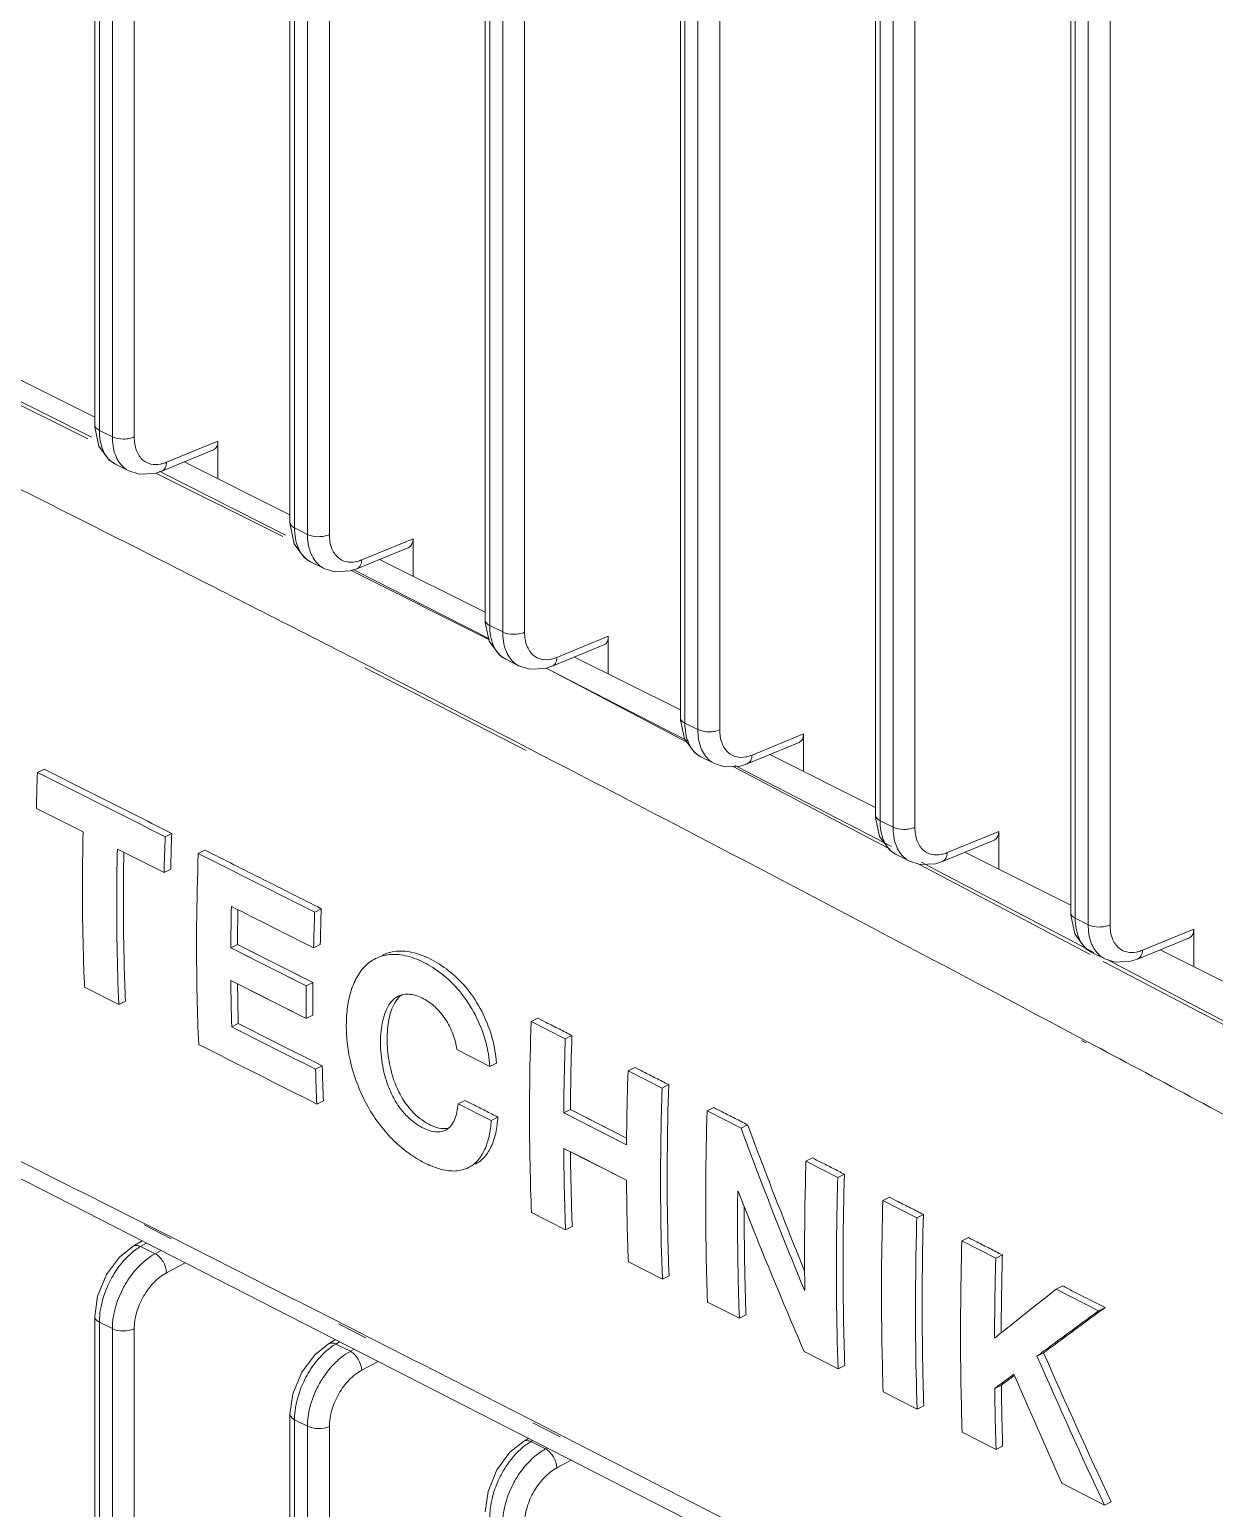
# Model space of a CAD drawing. Header units: millimetres. Extents: x 1177 to 4147, y 93 to 2194.
# Drawn here: x 3230.02 to 3256.46, y 859.82 to 892.83 of the extents above; entities that cross this region are included whole.
import ezdxf

# ---------------------------------------------------------------- set-up
doc = ezdxf.new("R2010")
doc.units = ezdxf.units.MM
doc.header["$LTSCALE"] = 0.1
doc.layers.get('0').update_dxf_attribs({"lineweight": 13})

# ---------------------------------------------------------------- blocks, each defined once
blk = doc.blocks.new('01')
for p, q in [((3545.107, 845.31), (3545.107, 928.614)), ((3545.254, 845.133), (3545.254, 928.437)), ((3545.666, 928.231), (3545.666, 844.927)), ((3546.364, 928.227), (3546.364, 844.923)), ((3551.33, 842.199), (3551.33, 925.503)), ((3551.476, 842.022), (3551.476, 925.326)), ((3551.888, 925.12), (3551.888, 841.816)), ((3552.586, 925.115), (3552.586, 841.811)), ((3557.552, 839.087), (3557.552, 922.392)), ((3557.699, 838.911), (3557.699, 922.215)), ((3558.111, 922.009), (3558.111, 838.705)), ((3558.809, 922.004), (3558.809, 838.7)), ((3563.775, 835.976), (3563.775, 919.28)), ((3563.921, 835.799), (3563.921, 919.104)), ((3564.334, 918.897), (3564.334, 835.593)), ((3565.031, 918.893), (3565.031, 835.589)), ((3569.997, 832.865), (3569.997, 916.169)), ((3570.144, 832.688), (3570.144, 915.992)), ((3570.556, 915.786), (3570.556, 832.482)), ((3571.254, 915.782), (3571.254, 832.477)), ((3576.22, 829.754), (3576.22, 913.058)), ((3576.366, 829.577), (3576.366, 912.881)), ((3576.779, 912.675), (3576.779, 829.371)), ((3577.476, 912.67), (3577.476, 829.366)), ((3540.834, 846.884), (3544.882, 844.86)), ((3541.735, 847.24), (3545.107, 845.553)), ((3541.329, 846.759), (3544.999, 844.918)), ((3545.254, 845.133), (3545.666, 844.927)), ((3547.241, 843.834), (3548.892, 844.513)), ((3547.395, 844.115), (3549.034, 844.79)), ((3549.034, 844.79), (3549.034, 843.59)), ((3545.763, 844.057), (3546.196, 843.84)), ((3547.957, 844.128), (3551.33, 842.442)), ((3546.192, 843.842), (3546.196, 843.84)), ((3546.192, 843.842), (3546.525, 843.736)), ((3547.056, 843.773), (3551.105, 841.749)), ((3547.166, 843.827), (3547.289, 843.765)), ((3547.289, 843.765), (3551.191, 841.792)), ((3551.476, 842.022), (3551.888, 841.816)), ((3553.618, 841.003), (3555.256, 841.678)), ((3555.256, 841.678), (3555.256, 840.479)), ((3553.464, 840.722), (3555.114, 841.402)), ((3551.986, 840.945), (3552.418, 840.729)), ((3552.414, 840.731), (3552.418, 840.729)), ((3552.414, 840.731), (3552.747, 840.625)), ((3554.18, 841.017), (3557.552, 839.331)), ((3553.279, 840.662), (3557.67, 838.466)), ((3553.348, 840.696), (3553.471, 840.633)), ((3553.471, 840.633), (3556.829, 838.921)), ((3556.829, 838.921), (3557.356, 838.652)), ((3557.699, 838.911), (3558.111, 838.705)), ((3557.356, 838.652), (3557.694, 838.478)), ((3559.84, 837.892), (3561.479, 838.567)), ((3561.479, 838.567), (3561.479, 837.367)), ((3559.686, 837.611), (3561.337, 838.291)), ((3560.402, 837.906), (3563.775, 836.22)), ((3558.861, 834.924), (3553.724, 837.563)), ((3557.547, 835.712), (3553.815, 837.631)), ((3558.208, 837.834), (3558.641, 837.618)), ((3558.637, 837.62), (3558.641, 837.618)), ((3558.637, 837.62), (3558.97, 837.514)), ((3559.502, 837.551), (3559.621, 837.491)), ((3559.503, 837.551), (3559.621, 837.491)), ((3559.621, 837.491), (3563.544, 835.472)), ((3559.621, 837.491), (3563.981, 835.194)), ((3558.293, 835.327), (3557.547, 835.712)), ((3563.921, 835.799), (3564.334, 835.593)), ((3558.949, 834.988), (3558.293, 835.327)), ((3563.544, 835.472), (3564.033, 835.219)), ((3565.909, 834.5), (3567.559, 835.18)), ((3566.063, 834.781), (3567.702, 835.456)), ((3567.702, 835.456), (3567.702, 834.256)), ((3564.431, 834.723), (3564.864, 834.506)), ((3566.625, 834.795), (3569.997, 833.108)), ((3543.49, 834.329), (3543.278, 834.222)), ((3564.859, 834.509), (3564.864, 834.506)), ((3564.859, 834.509), (3565.192, 834.402)), ((3565.459, 834.416), (3570.406, 831.81)), ((3565.526, 834.448), (3565.846, 834.282)), ((3565.846, 834.282), (3569.75, 832.255)), ((3544.734, 832.331), (3543.243, 833.079)), ((3547.562, 832.283), (3547.35, 832.177)), ((3569.75, 832.255), (3570.509, 831.86)), ((3570.144, 832.688), (3570.556, 832.482)), ((3572.285, 831.67), (3573.924, 832.345)), ((3573.924, 832.345), (3573.924, 831.145)), ((3547.315, 831.033), (3545.826, 831.782)), ((3572.132, 831.389), (3573.782, 832.068)), ((3548.619, 831.751), (3548.407, 831.645)), ((3570.653, 831.611), (3571.086, 831.395)), ((3571.082, 831.397), (3571.086, 831.395)), ((3571.082, 831.397), (3571.415, 831.291)), ((3571.354, 831.31), (3576.836, 828.423)), ((3571.463, 831.362), (3572.042, 831.06)), ((3572.847, 831.683), (3576.22, 829.997)), ((3547.527, 831.139), (3547.315, 831.033)), ((3572.042, 831.06), (3575.928, 829.025)), ((3552.329, 829.882), (3552.117, 829.775)), ((3576.366, 829.577), (3576.779, 829.371)), ((3575.928, 829.025), (3576.961, 828.482)), ((3578.354, 828.277), (3580.004, 828.957)), ((3578.508, 828.558), (3580.147, 829.233)), ((3580.147, 829.233), (3580.147, 828.034)), ((3549.656, 828.741), (3549.444, 828.635)), ((3549.444, 828.635), (3551.849, 827.423)), ((3549.656, 828.741), (3552.061, 827.529)), ((3552.295, 828.738), (3552.083, 828.632)), ((3576.876, 828.5), (3577.309, 828.284)), ((3579.07, 828.572), (3582.442, 826.886)), ((3577.259, 828.2), (3590.392, 821.282)), ((3577.304, 828.286), (3577.309, 828.284)), ((3577.304, 828.286), (3577.637, 828.18)), ((3577.384, 828.259), (3578.21, 827.825)), ((3551.849, 826.382), (3549.445, 827.593)), ((3552.061, 827.529), (3551.849, 827.423)), ((3578.21, 827.825), (3579.367, 827.214)), ((3545.873, 826.832), (3544.781, 827.381)), ((3579.367, 827.214), (3582.078, 825.781)), ((3546.085, 826.938), (3545.873, 826.832)), ((3549.683, 826.217), (3549.471, 826.111)), ((3552.061, 826.488), (3551.849, 826.382)), ((3559.23, 826.39), (3559.018, 826.284)), ((3559.018, 826.284), (3560.106, 825.733)), ((3560.318, 825.839), (3560.106, 825.733)), ((3576.708, 825.607), (3576.57, 825.682)), ((3576.757, 825.64), (3576.619, 825.713)), ((3557.703, 824.853), (3556.648, 825.387)), ((3552.358, 824.868), (3552.146, 824.762)), ((3557.915, 824.959), (3557.703, 824.853)), ((3562.319, 824.823), (3562.107, 824.717)), ((3562.107, 824.717), (3563.193, 824.164)), ((3563.405, 824.271), (3563.193, 824.164)), ((3552.396, 823.759), (3552.184, 823.653)), ((3556.903, 823.771), (3556.691, 823.665)), ((3556.691, 823.665), (3557.745, 823.132)), ((3560.269, 823.474), (3560.057, 823.368)), ((3560.057, 823.368), (3562.059, 822.353)), ((3560.269, 823.474), (3562.061, 822.566)), ((3564.843, 823.539), (3564.631, 823.433)), ((3564.631, 823.433), (3565.709, 822.884)), ((3557.957, 823.238), (3557.745, 823.132)), ((3565.921, 822.99), (3565.709, 822.884)), ((3540.074, 822.635), (3571.916, 806.359)), ((3562.059, 821.224), (3560.057, 822.239)), ((3567.993, 821.934), (3567.781, 821.828)), ((3567.781, 821.828), (3568.796, 821.309)), ((3569.008, 821.416), (3568.796, 821.309)), ((3565.618, 820.871), (3565.604, 820.879)), ((3570.444, 820.682), (3570.232, 820.576)), ((3570.232, 820.576), (3571.314, 820.023)), ((3560.116, 819.638), (3559.029, 820.19)), ((3571.526, 820.129), (3571.314, 820.023)), ((3546.678, 819.8), (3547.545, 819.358)), ((3546.742, 819.812), (3547.615, 819.372)), ((3560.328, 819.744), (3560.116, 819.638)), ((3546.331, 819.119), (3546.619, 819.29)), ((3546.567, 819.112), (3546.752, 819.222)), ((3546.567, 819.112), (3547.032, 818.88)), ((3572.962, 819.394), (3572.75, 819.288)), ((3572.75, 819.288), (3573.831, 818.735)), ((3547.222, 818.982), (3547.032, 818.88)), ((3547.985, 818.592), (3547.395, 818.275)), ((3563.203, 818.07), (3562.117, 818.622)), ((3574.043, 818.841), (3573.831, 818.735)), ((3563.415, 818.176), (3563.203, 818.07)), ((3567.729, 817.723), (3567.743, 817.717)), ((3575.965, 817.855), (3575.753, 817.749)), ((3575.753, 817.749), (3577.102, 817.057)), ((3565.657, 816.821), (3564.641, 817.338)), ((3577.314, 817.163), (3577.102, 817.057)), ((3545.107, 747.16), (3545.107, 816.876)), ((3545.254, 746.984), (3545.254, 816.699)), ((3545.254, 816.699), (3545.666, 816.493)), ((3565.869, 816.927), (3565.657, 816.821)), ((3545.666, 816.493), (3545.666, 746.777)), ((3546.364, 816.489), (3546.364, 746.773)), ((3552.877, 816.643), (3553.745, 816.201)), ((3552.966, 816.664), (3553.344, 816.472)), ((3553.344, 816.472), (3553.836, 816.222)), ((3552.553, 816.008), (3552.779, 816.141)), ((3552.79, 816.001), (3552.912, 816.073)), ((3552.79, 816.001), (3553.255, 815.769)), ((3553.378, 815.835), (3553.255, 815.769)), ((3568.805, 815.214), (3567.721, 815.768)), ((3554.141, 815.445), (3553.618, 815.164)), ((3569.018, 815.321), (3568.805, 815.214)), ((3575.356, 815.721), (3575.144, 815.615)), ((3571.323, 813.928), (3570.241, 814.481)), ((3574.01, 814.689), (3573.798, 814.583)), ((3571.535, 814.034), (3571.323, 813.928)), ((3551.33, 744.049), (3551.33, 813.765)), ((3551.476, 743.872), (3551.476, 813.588)), ((3551.476, 813.588), (3551.888, 813.382)), ((3551.888, 813.382), (3551.888, 743.666)), ((3552.586, 813.377), (3552.586, 743.662)), ((3559.076, 813.486), (3559.944, 813.044)), ((3559.163, 813.507), (3560.029, 813.065)), ((3558.776, 812.897), (3558.938, 812.993)), ((3559.013, 812.89), (3559.071, 812.925)), ((3573.839, 812.639), (3572.758, 813.193)), ((3559.013, 812.89), (3559.478, 812.657)), ((3559.535, 812.688), (3559.478, 812.657)), ((3574.051, 812.745), (3573.839, 812.639)), ((3560.297, 812.298), (3559.84, 812.053)), ((3577.296, 810.865), (3575.94, 811.562)), ((3577.508, 810.971), (3577.296, 810.865))]:
    blk.add_line(p, q)
for points in [[(3545.107, 845.31), (3545.109, 845.23), (3545.237, 844.631), (3545.57, 844.182), (3545.764, 844.056)], [(3546.525, 843.736), (3547.019, 843.761), (3547.241, 843.834)], [(3551.33, 842.199), (3551.331, 842.119), (3551.46, 841.52), (3551.792, 841.071), (3551.987, 840.945)], [(3552.747, 840.625), (3553.242, 840.65), (3553.464, 840.722)], [(3557.552, 839.088), (3557.554, 839.007), (3557.682, 838.408), (3558.015, 837.959), (3558.209, 837.833)], [(3558.97, 837.514), (3559.464, 837.538), (3559.687, 837.611)], [(3563.775, 835.976), (3563.776, 835.896), (3563.905, 835.297), (3564.237, 834.848), (3564.432, 834.722)], [(3565.192, 834.402), (3565.687, 834.427), (3565.909, 834.5)], [(3569.997, 832.865), (3569.999, 832.785), (3570.127, 832.186), (3570.46, 831.737), (3570.654, 831.611)], [(3571.415, 831.291), (3571.909, 831.316), (3572.132, 831.389)], [(3576.22, 829.754), (3576.221, 829.674), (3576.35, 829.075), (3576.682, 828.626), (3576.877, 828.5)], [(3549.444, 828.635), (3550.246, 828.231), (3551.047, 827.827), (3551.849, 827.423)], [(3549.656, 828.741), (3550.456, 828.336), (3551.261, 827.934), (3552.061, 827.529)], [(3577.637, 828.18), (3578.132, 828.205), (3578.354, 828.277)], [(3551.849, 826.382), (3551.048, 826.786), (3550.247, 827.189), (3549.445, 827.593)], [(3560.057, 823.368), (3560.725, 823.03), (3561.392, 822.691), (3562.059, 822.353)], [(3560.269, 823.474), (3560.934, 823.135), (3561.606, 822.799), (3562.062, 822.566)], [(3562.059, 821.224), (3561.392, 821.563), (3560.725, 821.901), (3560.057, 822.239)], [(3546.331, 819.119), (3545.898, 818.773), (3545.482, 818.214), (3545.198, 817.526), (3545.107, 816.876)], [(3552.553, 816.008), (3552.12, 815.661), (3551.705, 815.103), (3551.42, 814.414), (3551.33, 813.764)], [(3558.776, 812.897), (3558.343, 812.55), (3557.927, 811.991), (3557.643, 811.303), (3557.552, 810.653)]]:
    blk.add_lwpolyline(points)
for centre, radius, start, end in [((3546.089, 844.707), 0.727, 235.4868, 243.4173), ((3546.552, 844.55), 0.794, 229.521, 243.0022), ((2821.516, -591.357), 1605.699, 62.866673, 63.119822), ((3552.311, 841.596), 0.727, 235.4868, 243.4173), ((3552.775, 841.439), 0.794, 229.521, 243.0022), ((3558.534, 838.484), 0.727, 235.4868, 243.4173), ((3558.997, 838.327), 0.794, 229.521, 243.0022), ((2821.201, -591.964), 1606.382, 62.140619, 62.660612), ((3564.756, 835.373), 0.727, 235.4868, 243.4173), ((3565.22, 835.216), 0.794, 229.521, 243.0022), ((3621.1, 831.256), 77.878, 177.81673, 178.6587), ((3626.202, 829.317), 78.696, 177.84022, 178.67326), ((3626.191, 829.205), 78.896, 177.84128, 178.67219), ((3570.979, 832.262), 0.727, 235.4868, 243.4173), ((3571.442, 832.105), 0.794, 229.521, 243.0022), ((3627.72, 828.156), 78.278, 178.68501, 179.64959), ((3632.758, 826.918), 80.484, 177.88969, 178.70387), ((3627.591, 828.267), 77.937, 178.83762, 179.65132), ((3632.744, 826.806), 80.682, 177.89069, 178.70287), ((3577.201, 829.151), 0.727, 235.4868, 243.4173), ((2812.959, -607.537), 1624.002, 61.950576, 62.140284), ((3577.665, 828.994), 0.794, 229.521, 243.0022), ((3624.085, 828.151), 74.642, 180.42829, 181.56645), ((3623.668, 828.245), 74.013, 180.58852, 181.57048), ((3630.172, 826.956), 78.325, 179.65781, 180.41985), ((3625.413, 826.741), 73.294, 181.54732, 182.41474), ((3625.278, 826.835), 72.946, 181.54525, 182.41681), ((2436.932, -1381.945), 2465.647, 63.249336, 63.389138), ((2433.169, -1389.412), 2474.008, 63.08778, 63.226688), ((3548.555, 816.499), 3.325, 150.8427, 155.6758), ((2429.221, -1397.188), 2482.729, 62.927285, 63.065281), ((3769.162, 900.651), 211.834, 203.66738, 205.07771), ((3769.386, 900.762), 211.848, 203.66743, 205.07767), ((3554.777, 813.388), 3.325, 150.8427, 155.6758), ((3757.558, 893.361), 199.189, 203.15328, 204.24633), ((2425.084, -1405.283), 2491.82, 62.767874, 62.904937), ((3561, 810.277), 3.325, 150.8427, 155.6758)]:
    blk.add_arc(centre, radius, start, end)
for centre in [(3548.68, 844.967), (3554.903, 841.856), (3561.125, 838.745), (3567.348, 835.633), (3573.57, 832.522), (3579.793, 829.411)]:
    blk.add_ellipse(centre, major_axis=(-0.224, 0.448), ratio=0.611425, start_param=-3.185781, end_param=-2.255396)
for points, knots in [([(3547.494, 840.852), (3543.844, 842.702), (3529.13, 850.09), (3514.302, 857.253), (3503.103, 862.517)], [0, 0, 0, 0, 0.248513, 1, 1, 1, 1]), ([(3545.107, 845.31), (3545.107, 845.276), (3545.144, 845.197), (3545.213, 845.153), (3545.254, 845.133)], [0, 0, 0, 0, 0.433638, 1, 1, 1, 1]), ([(3545.468, 844.319), (3545.432, 844.372), (3545.296, 844.622), (3545.254, 844.914), (3545.254, 845.133)], [0, 0, 0, 0, 0.224494, 1, 1, 1, 1]), ([(3545.666, 844.927), (3545.772, 844.874), (3545.959, 844.845), (3546.196, 844.863), (3546.314, 844.896), (3546.364, 844.923)], [0, 0, 0, 0, 0.496425, 0.761892, 1, 1, 1, 1]), ([(3545.666, 844.927), (3545.666, 844.733), (3545.713, 844.37), (3545.912, 844.052), (3546.037, 843.946)], [0, 0, 0, 0, 0.543008, 1, 1, 1, 1]), ([(3546.364, 844.923), (3546.364, 844.777), (3546.399, 844.504), (3546.55, 844.266), (3546.643, 844.186)], [0, 0, 0, 0, 0.542318, 1, 1, 1, 1]), ([(3545.677, 844.108), (3545.657, 844.121), (3545.578, 844.182), (3545.511, 844.257), (3545.468, 844.319)], [0, 0, 0, 0, 0.243632, 1, 1, 1, 1]), ([(3546.643, 844.186), (3546.715, 844.125), (3546.898, 844.033), (3547.101, 844.037), (3547.201, 844.056)], [0, 0, 0, 0, 0.482954, 1, 1, 1, 1]), ([(3547.201, 844.056), (3547.217, 844.059), (3547.283, 844.073), (3547.348, 844.095), (3547.395, 844.115)], [0, 0, 0, 0, 0.242184, 1, 1, 1, 1]), ([(3547.395, 844.115), (3547.393, 844.053), (3547.371, 843.94), (3547.287, 843.853), (3547.241, 843.834)], [0, 0, 0, 0, 0.552524, 1, 1, 1, 1]), ([(3551.33, 842.199), (3551.33, 842.164), (3551.367, 842.086), (3551.436, 842.042), (3551.476, 842.022)], [0, 0, 0, 0, 0.433638, 1, 1, 1, 1]), ([(3551.691, 841.208), (3551.655, 841.26), (3551.518, 841.51), (3551.476, 841.802), (3551.476, 842.022)], [0, 0, 0, 0, 0.224494, 1, 1, 1, 1]), ([(3551.888, 841.816), (3551.994, 841.763), (3552.182, 841.733), (3552.418, 841.752), (3552.536, 841.784), (3552.586, 841.811)], [0, 0, 0, 0, 0.496425, 0.761892, 1, 1, 1, 1]), ([(3551.888, 841.816), (3551.888, 841.622), (3551.935, 841.259), (3552.135, 840.941), (3552.259, 840.835)], [0, 0, 0, 0, 0.543008, 1, 1, 1, 1]), ([(3552.586, 841.811), (3552.586, 841.665), (3552.622, 841.393), (3552.772, 841.154), (3552.866, 841.075)], [0, 0, 0, 0, 0.542318, 1, 1, 1, 1]), ([(3551.899, 840.996), (3551.879, 841.01), (3551.8, 841.07), (3551.733, 841.146), (3551.691, 841.208)], [0, 0, 0, 0, 0.243632, 1, 1, 1, 1]), ([(3552.866, 841.075), (3552.938, 841.013), (3553.121, 840.921), (3553.324, 840.925), (3553.423, 840.944)], [0, 0, 0, 0, 0.482954, 1, 1, 1, 1]), ([(3553.423, 840.944), (3553.439, 840.948), (3553.506, 840.962), (3553.57, 840.984), (3553.618, 841.003)], [0, 0, 0, 0, 0.242184, 1, 1, 1, 1]), ([(3553.618, 841.003), (3553.615, 840.942), (3553.594, 840.829), (3553.51, 840.741), (3553.464, 840.722)], [0, 0, 0, 0, 0.552524, 1, 1, 1, 1]), ([(3557.552, 839.088), (3557.552, 839.053), (3557.59, 838.975), (3557.658, 838.931), (3557.699, 838.911)], [0, 0, 0, 0, 0.433638, 1, 1, 1, 1]), ([(3557.913, 838.097), (3557.877, 838.149), (3557.741, 838.399), (3557.699, 838.691), (3557.699, 838.911)], [0, 0, 0, 0, 0.224494, 1, 1, 1, 1]), ([(3558.111, 838.705), (3558.217, 838.652), (3558.404, 838.622), (3558.641, 838.641), (3558.759, 838.673), (3558.809, 838.7)], [0, 0, 0, 0, 0.496425, 0.761892, 1, 1, 1, 1]), ([(3558.111, 838.705), (3558.111, 838.51), (3558.158, 838.148), (3558.357, 837.829), (3558.482, 837.723)], [0, 0, 0, 0, 0.543008, 1, 1, 1, 1]), ([(3558.809, 838.7), (3558.809, 838.554), (3558.844, 838.282), (3558.995, 838.043), (3559.088, 837.963)], [0, 0, 0, 0, 0.542318, 1, 1, 1, 1]), ([(3558.122, 837.885), (3558.102, 837.899), (3558.023, 837.959), (3557.956, 838.035), (3557.913, 838.097)], [0, 0, 0, 0, 0.243632, 1, 1, 1, 1]), ([(3559.088, 837.963), (3559.161, 837.902), (3559.344, 837.81), (3559.546, 837.814), (3559.646, 837.833)], [0, 0, 0, 0, 0.482954, 1, 1, 1, 1]), ([(3559.646, 837.833), (3559.662, 837.836), (3559.728, 837.851), (3559.793, 837.873), (3559.84, 837.892)], [0, 0, 0, 0, 0.242184, 1, 1, 1, 1]), ([(3559.84, 837.892), (3559.838, 837.831), (3559.817, 837.717), (3559.733, 837.63), (3559.687, 837.611)], [0, 0, 0, 0, 0.552524, 1, 1, 1, 1]), ([(3563.775, 835.976), (3563.775, 835.942), (3563.812, 835.863), (3563.881, 835.82), (3563.921, 835.799)], [0, 0, 0, 0, 0.433638, 1, 1, 1, 1]), ([(3564.136, 834.985), (3564.1, 835.038), (3563.963, 835.288), (3563.921, 835.58), (3563.921, 835.799)], [0, 0, 0, 0, 0.224494, 1, 1, 1, 1]), ([(3564.334, 835.593), (3564.439, 835.541), (3564.627, 835.511), (3564.863, 835.529), (3564.981, 835.562), (3565.031, 835.589)], [0, 0, 0, 0, 0.496425, 0.761892, 1, 1, 1, 1]), ([(3564.334, 835.593), (3564.334, 835.399), (3564.38, 835.037), (3564.58, 834.718), (3564.704, 834.612)], [0, 0, 0, 0, 0.543008, 1, 1, 1, 1]), ([(3565.031, 835.589), (3565.031, 835.443), (3565.067, 835.171), (3565.217, 834.932), (3565.311, 834.852)], [0, 0, 0, 0, 0.542318, 1, 1, 1, 1]), ([(3564.344, 834.774), (3564.324, 834.788), (3564.245, 834.848), (3564.178, 834.924), (3564.136, 834.985)], [0, 0, 0, 0, 0.243632, 1, 1, 1, 1]), ([(3565.311, 834.852), (3565.383, 834.791), (3565.566, 834.699), (3565.769, 834.703), (3565.868, 834.722)], [0, 0, 0, 0, 0.482954, 1, 1, 1, 1]), ([(3565.868, 834.722), (3565.884, 834.725), (3565.951, 834.74), (3566.015, 834.761), (3566.063, 834.781)], [0, 0, 0, 0, 0.242184, 1, 1, 1, 1]), ([(3566.063, 834.781), (3566.06, 834.719), (3566.039, 834.606), (3565.955, 834.519), (3565.909, 834.5)], [0, 0, 0, 0, 0.552524, 1, 1, 1, 1]), ([(3543.49, 834.329), (3543.829, 834.158), (3544.507, 833.815), (3545.526, 833.306), (3546.545, 832.796), (3547.223, 832.454), (3547.562, 832.283)], [0, 0, 0, 0, 0.2498, 0.499988, 0.750226, 1, 1, 1, 1]), ([(3569.997, 832.865), (3569.997, 832.831), (3570.035, 832.752), (3570.103, 832.708), (3570.144, 832.688)], [0, 0, 0, 0, 0.433638, 1, 1, 1, 1]), ([(3544.781, 827.381), (3544.763, 827.788), (3544.706, 829.437), (3544.705, 831.088), (3544.734, 832.331)], [0, 0, 0, 0, 0.246842, 1, 1, 1, 1]), ([(3570.358, 831.874), (3570.322, 831.927), (3570.186, 832.177), (3570.144, 832.469), (3570.144, 832.688)], [0, 0, 0, 0, 0.224494, 1, 1, 1, 1]), ([(3570.556, 832.482), (3570.662, 832.429), (3570.849, 832.4), (3571.086, 832.418), (3571.204, 832.451), (3571.254, 832.477)], [0, 0, 0, 0, 0.496425, 0.761892, 1, 1, 1, 1]), ([(3570.556, 832.482), (3570.556, 832.288), (3570.603, 831.925), (3570.802, 831.607), (3570.927, 831.501)], [0, 0, 0, 0, 0.543008, 1, 1, 1, 1]), ([(3571.254, 832.477), (3571.254, 832.332), (3571.289, 832.059), (3571.44, 831.82), (3571.534, 831.741)], [0, 0, 0, 0, 0.542318, 1, 1, 1, 1]), ([(3545.826, 831.782), (3545.816, 831.364), (3545.791, 829.714), (3545.819, 828.063), (3545.873, 826.832)], [0, 0, 0, 0, 0.253151, 1, 1, 1, 1]), ([(3570.567, 831.663), (3570.547, 831.676), (3570.468, 831.737), (3570.401, 831.812), (3570.358, 831.874)], [0, 0, 0, 0, 0.243632, 1, 1, 1, 1]), ([(3546.085, 826.938), (3546.068, 827.328), (3546.013, 828.906), (3546.009, 830.487), (3546.033, 831.676)], [0, 0, 0, 0, 0.246981, 1, 1, 1, 1]), ([(3548.419, 825.551), (3548.397, 826.051), (3548.331, 828.082), (3548.349, 830.115), (3548.407, 831.645)], [0, 0, 0, 0, 0.246226, 1, 1, 1, 1]), ([(3548.619, 831.751), (3548.928, 831.596), (3549.544, 831.281), (3550.474, 830.816), (3551.403, 830.352), (3552.02, 830.037), (3552.329, 829.882)], [0, 0, 0, 0, 0.24964, 0.499989, 0.750384, 1, 1, 1, 1]), ([(3571.534, 831.741), (3571.606, 831.679), (3571.789, 831.588), (3571.991, 831.592), (3572.091, 831.611)], [0, 0, 0, 0, 0.482954, 1, 1, 1, 1]), ([(3572.091, 831.611), (3572.107, 831.614), (3572.173, 831.628), (3572.238, 831.65), (3572.285, 831.67)], [0, 0, 0, 0, 0.242184, 1, 1, 1, 1]), ([(3572.285, 831.67), (3572.283, 831.608), (3572.262, 831.495), (3572.178, 831.407), (3572.132, 831.389)], [0, 0, 0, 0, 0.552524, 1, 1, 1, 1]), ([(3576.22, 829.754), (3576.22, 829.719), (3576.257, 829.641), (3576.326, 829.597), (3576.366, 829.577)], [0, 0, 0, 0, 0.433638, 1, 1, 1, 1]), ([(3576.581, 828.763), (3576.545, 828.815), (3576.409, 829.065), (3576.366, 829.357), (3576.366, 829.577)], [0, 0, 0, 0, 0.224494, 1, 1, 1, 1]), ([(3576.779, 829.371), (3576.884, 829.318), (3577.072, 829.288), (3577.308, 829.307), (3577.426, 829.339), (3577.476, 829.366)], [0, 0, 0, 0, 0.496425, 0.761892, 1, 1, 1, 1]), ([(3576.779, 829.371), (3576.779, 829.176), (3576.825, 828.814), (3577.025, 828.496), (3577.149, 828.39)], [0, 0, 0, 0, 0.543008, 1, 1, 1, 1]), ([(3577.476, 829.366), (3577.476, 829.22), (3577.512, 828.948), (3577.662, 828.709), (3577.756, 828.629)], [0, 0, 0, 0, 0.542318, 1, 1, 1, 1]), ([(3554.27, 828.398), (3554.349, 828.437), (3554.518, 828.5), (3554.887, 828.551), (3555.387, 828.473), (3555.978, 828.21), (3556.559, 827.796), (3557.086, 827.227), (3557.513, 826.53), (3557.802, 825.76), (3557.894, 825.222), (3557.915, 824.959)], [0, 0, 0, 0, 0.046421, 0.093915, 0.195355, 0.308098, 0.43248, 0.568903, 0.714172, 0.860675, 1, 1, 1, 1]), ([(3576.789, 828.551), (3576.769, 828.565), (3576.69, 828.625), (3576.623, 828.701), (3576.581, 828.763)], [0, 0, 0, 0, 0.243632, 1, 1, 1, 1]), ([(3577.756, 828.629), (3577.828, 828.568), (3578.011, 828.476), (3578.214, 828.48), (3578.313, 828.499)], [0, 0, 0, 0, 0.482954, 1, 1, 1, 1]), ([(3578.313, 828.499), (3578.329, 828.502), (3578.396, 828.517), (3578.46, 828.539), (3578.508, 828.558)], [0, 0, 0, 0, 0.242184, 1, 1, 1, 1]), ([(3578.508, 828.558), (3578.505, 828.497), (3578.484, 828.384), (3578.4, 828.296), (3578.354, 828.277)], [0, 0, 0, 0, 0.552524, 1, 1, 1, 1]), ([(3557.019, 821.625), (3556.895, 821.563), (3556.602, 821.492), (3556.135, 821.555), (3555.653, 821.744), (3555.164, 822.036), (3554.683, 822.426), (3554.238, 822.912), (3553.85, 823.478), (3553.441, 824.292), (3553.192, 825.156), (3553.115, 826.008), (3553.135, 826.602), (3553.228, 827.151), (3553.408, 827.637), (3553.678, 828.036), (3553.926, 828.226), (3554.058, 828.292)], [0, 0, 0, 0, 0.04533, 0.095368, 0.151651, 0.213674, 0.281032, 0.353224, 0.4285, 0.504471, 0.65063, 0.718949, 0.783639, 0.844256, 0.900266, 0.951729, 1, 1, 1, 1]), ([(3554.058, 828.292), (3554.217, 828.372), (3554.59, 828.461), (3555.176, 828.366), (3555.768, 828.103), (3556.348, 827.689), (3556.875, 827.119), (3557.302, 826.423), (3557.59, 825.653), (3557.682, 825.116), (3557.703, 824.853)], [0, 0, 0, 0, 0.093588, 0.195209, 0.30807, 0.43256, 0.569033, 0.714239, 0.860676, 1, 1, 1, 1]), ([(3552.061, 827.529), (3552.06, 827.442), (3552.059, 827.095), (3552.06, 826.748), (3552.061, 826.488)], [0, 0, 0, 0, 0.250572, 1, 1, 1, 1]), ([(3554.779, 827.09), (3554.7, 827.05), (3554.552, 826.932), (3554.398, 826.684), (3554.297, 826.388), (3554.236, 826.059), (3554.212, 825.707), (3554.223, 825.205), (3554.304, 824.686), (3554.471, 824.171), (3554.652, 823.793), (3554.883, 823.448), (3555.157, 823.162), (3555.451, 822.947), (3555.746, 822.801), (3556.035, 822.746), (3556.22, 822.783), (3556.296, 822.821)], [0, 0, 0, 0, 0.047576, 0.0988, 0.154687, 0.214559, 0.277741, 0.34373, 0.483623, 0.557576, 0.633222, 0.708198, 0.779097, 0.844307, 0.902872, 0.954159, 1, 1, 1, 1]), ([(3555.585, 827.011), (3555.516, 827.046), (3555.378, 827.105), (3555.167, 827.157), (3554.963, 827.158), (3554.836, 827.118), (3554.779, 827.09)], [0, 0, 0, 0, 0.276795, 0.534354, 0.773144, 1, 1, 1, 1]), ([(3554.907, 827.146), (3554.874, 827.123), (3554.833, 827.088), (3554.796, 827.049), (3554.787, 827.039)], [0, 0, 0, 0, 0.746345, 1, 1, 1, 1]), ([(3554.787, 827.039), (3554.667, 826.907), (3554.546, 826.643), (3554.464, 826.27), (3554.419, 825.843), (3554.431, 825.394), (3554.498, 824.935), (3554.611, 824.455), (3554.852, 823.874), (3555.232, 823.38), (3555.598, 823.096), (3555.867, 822.948), (3556.132, 822.864), (3556.31, 822.866), (3556.389, 822.885)], [0, 0, 0, 0, 0.102917, 0.160457, 0.22108, 0.349804, 0.417778, 0.48821, 0.634345, 0.776783, 0.841333, 0.900436, 0.953194, 1, 1, 1, 1]), ([(3556.648, 825.387), (3556.632, 825.558), (3556.54, 825.9), (3556.302, 826.365), (3555.981, 826.75), (3555.72, 826.943), (3555.585, 827.011)], [0, 0, 0, 0, 0.257048, 0.522402, 0.774495, 1, 1, 1, 1]), ([(3549.683, 826.217), (3549.905, 826.105), (3550.461, 825.82), (3551.356, 825.377), (3552.024, 825.037), (3552.358, 824.868)], [0, 0, 0, 0, 0.249633, 0.625347, 1, 1, 1, 1]), ([(3559.029, 820.19), (3559.009, 820.69), (3558.949, 822.721), (3558.965, 824.754), (3559.018, 826.284)], [0, 0, 0, 0, 0.246533, 1, 1, 1, 1]), ([(3559.23, 826.39), (3559.321, 826.345), (3559.546, 826.227), (3559.911, 826.048), (3560.182, 825.908), (3560.318, 825.839)], [0, 0, 0, 0, 0.249331, 0.625627, 1, 1, 1, 1]), ([(3560.106, 825.733), (3560.099, 825.535), (3560.075, 824.747), (3560.061, 823.959), (3560.057, 823.368)], [0, 0, 0, 0, 0.251273, 1, 1, 1, 1]), ([(3560.269, 823.474), (3560.271, 823.67), (3560.279, 824.459), (3560.297, 825.247), (3560.318, 825.839)], [0, 0, 0, 0, 0.248728, 1, 1, 1, 1]), ([(3585.498, 820.947), (3584.772, 821.34), (3581.862, 822.911), (3578.947, 824.473), (3576.757, 825.64)], [0, 0, 0, 0, 0.249713, 1, 1, 1, 1]), ([(3562.059, 822.353), (3562.061, 822.549), (3562.068, 823.337), (3562.087, 824.125), (3562.107, 824.717)], [0, 0, 0, 0, 0.248758, 1, 1, 1, 1]), ([(3562.319, 824.823), (3562.409, 824.777), (3562.634, 824.659), (3562.999, 824.48), (3563.269, 824.339), (3563.405, 824.271)], [0, 0, 0, 0, 0.249231, 0.625721, 1, 1, 1, 1]), ([(3563.415, 818.176), (3563.396, 818.677), (3563.339, 820.708), (3563.355, 822.741), (3563.405, 824.271)], [0, 0, 0, 0, 0.246706, 1, 1, 1, 1]), ([(3556.903, 823.771), (3556.991, 823.727), (3557.21, 823.614), (3557.563, 823.44), (3557.826, 823.304), (3557.957, 823.238)], [0, 0, 0, 0, 0.249447, 0.625518, 1, 1, 1, 1]), ([(3563.193, 824.164), (3563.176, 823.65), (3563.126, 821.619), (3563.146, 819.586), (3563.203, 818.07)], [0, 0, 0, 0, 0.253292, 1, 1, 1, 1]), ([(3556.296, 822.821), (3556.359, 822.853), (3556.474, 822.951), (3556.585, 823.157), (3556.656, 823.4), (3556.682, 823.574), (3556.691, 823.665)], [0, 0, 0, 0, 0.216608, 0.454143, 0.716527, 1, 1, 1, 1]), ([(3564.641, 817.338), (3564.622, 817.839), (3564.566, 819.87), (3564.581, 821.903), (3564.631, 823.433)], [0, 0, 0, 0, 0.24677, 1, 1, 1, 1]), ([(3564.843, 823.539), (3564.932, 823.493), (3565.156, 823.376), (3565.518, 823.199), (3565.786, 823.059), (3565.921, 822.99)], [0, 0, 0, 0, 0.249149, 0.625798, 1, 1, 1, 1]), ([(3557.745, 823.132), (3557.734, 822.964), (3557.694, 822.645), (3557.56, 822.206), (3557.341, 821.849), (3557.131, 821.681), (3557.019, 821.625)], [0, 0, 0, 0, 0.288759, 0.550371, 0.784346, 1, 1, 1, 1]), ([(3557.957, 823.238), (3557.946, 823.07), (3557.907, 822.752), (3557.772, 822.313), (3557.553, 821.955), (3557.343, 821.787), (3557.231, 821.731)], [0, 0, 0, 0, 0.288679, 0.550327, 0.784298, 1, 1, 1, 1]), ([(3565.709, 822.884), (3565.869, 822.45), (3566.519, 820.721), (3567.201, 819.004), (3567.729, 817.723)], [0, 0, 0, 0, 0.25025, 1, 1, 1, 1]), ([(3565.921, 822.99), (3566.066, 822.599), (3566.652, 821.036), (3567.264, 819.484), (3567.738, 818.326)], [0, 0, 0, 0, 0.250223, 1, 1, 1, 1]), ([(3560.057, 822.239), (3560.059, 822.021), (3560.068, 821.154), (3560.091, 820.287), (3560.116, 819.638)], [0, 0, 0, 0, 0.251526, 1, 1, 1, 1]), ([(3560.328, 819.744), (3560.321, 819.942), (3560.293, 820.737), (3560.277, 821.532), (3560.271, 822.13)], [0, 0, 0, 0, 0.248595, 1, 1, 1, 1]), ([(3567.993, 821.934), (3568.077, 821.891), (3568.287, 821.78), (3568.629, 821.613), (3568.881, 821.48), (3569.008, 821.416)], [0, 0, 0, 0, 0.249046, 0.625894, 1, 1, 1, 1]), ([(3567.743, 817.717), (3567.739, 818.056), (3567.729, 819.427), (3567.749, 820.798), (3567.781, 821.828)], [0, 0, 0, 0, 0.247978, 1, 1, 1, 1]), ([(3569.018, 815.321), (3569, 815.822), (3568.948, 817.853), (3568.962, 819.886), (3569.008, 821.416)], [0, 0, 0, 0, 0.246986, 1, 1, 1, 1]), ([(3562.117, 818.622), (3562.109, 818.838), (3562.079, 819.705), (3562.064, 820.572), (3562.059, 821.224)], [0, 0, 0, 0, 0.248509, 1, 1, 1, 1]), ([(3568.796, 821.309), (3568.78, 820.796), (3568.735, 818.764), (3568.753, 816.731), (3568.805, 815.214)], [0, 0, 0, 0, 0.253012, 1, 1, 1, 1]), ([(3565.604, 820.879), (3565.601, 820.538), (3565.595, 819.185), (3565.62, 817.832), (3565.657, 816.821)], [0, 0, 0, 0, 0.252162, 1, 1, 1, 1]), ([(3567.721, 815.768), (3567.538, 816.19), (3566.815, 817.881), (3566.121, 819.586), (3565.618, 820.871)], [0, 0, 0, 0, 0.249722, 1, 1, 1, 1]), ([(3570.241, 814.481), (3570.225, 814.982), (3570.174, 817.014), (3570.187, 819.047), (3570.232, 820.576)], [0, 0, 0, 0, 0.247066, 1, 1, 1, 1]), ([(3570.444, 820.682), (3570.534, 820.636), (3570.691, 820.553), (3570.917, 820.439), (3571.19, 820.305), (3571.391, 820.198), (3571.526, 820.129)], [0, 0, 0, 0, 0.248965, 0.436948, 0.625972, 1, 1, 1, 1]), ([(3565.869, 816.927), (3565.858, 817.212), (3565.823, 818.361), (3565.81, 819.511), (3565.812, 820.376)], [0, 0, 0, 0, 0.248148, 1, 1, 1, 1]), ([(3571.314, 820.023), (3571.299, 819.509), (3571.256, 817.478), (3571.274, 815.445), (3571.323, 813.928)], [0, 0, 0, 0, 0.252868, 1, 1, 1, 1]), ([(3571.535, 814.034), (3571.519, 814.535), (3571.469, 816.567), (3571.482, 818.6), (3571.526, 820.129)], [0, 0, 0, 0, 0.247131, 1, 1, 1, 1]), ([(3546.331, 819.119), (3546.363, 819.138), (3546.448, 819.156), (3546.528, 819.131), (3546.567, 819.112)], [0, 0, 0, 0, 0.45944, 1, 1, 1, 1]), ([(3572.758, 813.193), (3572.743, 813.695), (3572.694, 815.726), (3572.707, 817.759), (3572.75, 819.288)], [0, 0, 0, 0, 0.247217, 1, 1, 1, 1]), ([(3572.962, 819.394), (3573.052, 819.348), (3573.208, 819.265), (3573.434, 819.151), (3573.707, 819.017), (3573.908, 818.91), (3574.043, 818.841)], [0, 0, 0, 0, 0.248882, 0.436904, 0.62605, 1, 1, 1, 1]), ([(3545.651, 818.12), (3545.701, 818.21), (3545.907, 818.541), (3546.176, 818.837), (3546.408, 819.007)], [0, 0, 0, 0, 0.264322, 1, 1, 1, 1]), ([(3546.693, 818.646), (3546.644, 818.604), (3546.445, 818.423), (3546.275, 818.211), (3546.163, 818.04)], [0, 0, 0, 0, 0.240639, 1, 1, 1, 1]), ([(3547.032, 818.88), (3547.003, 818.864), (3546.885, 818.795), (3546.773, 818.713), (3546.693, 818.646)], [0, 0, 0, 0, 0.24092, 1, 1, 1, 1]), ([(3547.395, 818.275), (3547.39, 818.399), (3547.305, 818.634), (3547.137, 818.825), (3547.032, 818.88)], [0, 0, 0, 0, 0.511053, 1, 1, 1, 1]), ([(3573.831, 818.735), (3573.825, 818.521), (3573.804, 817.672), (3573.794, 816.823), (3573.792, 816.187)], [0, 0, 0, 0, 0.251099, 1, 1, 1, 1]), ([(3574.004, 816.357), (3574.005, 816.563), (3574.011, 817.391), (3574.026, 818.219), (3574.043, 818.841)], [0, 0, 0, 0, 0.24893, 1, 1, 1, 1]), ([(3547.395, 818.275), (3547.248, 818.196), (3546.967, 817.971), (3546.643, 817.533), (3546.424, 817.027), (3546.364, 816.663), (3546.364, 816.489)], [0, 0, 0, 0, 0.234324, 0.493124, 0.755655, 1, 1, 1, 1]), ([(3545.298, 817.156), (3545.309, 817.216), (3545.363, 817.46), (3545.447, 817.697), (3545.525, 817.869)], [0, 0, 0, 0, 0.244225, 1, 1, 1, 1]), ([(3546.163, 818.04), (3546.085, 817.921), (3545.817, 817.446), (3545.666, 816.896), (3545.666, 816.493)], [0, 0, 0, 0, 0.260717, 1, 1, 1, 1]), ([(3573.792, 816.187), (3573.953, 816.316), (3574.606, 816.838), (3575.26, 817.359), (3575.753, 817.749)], [0, 0, 0, 0, 0.247759, 1, 1, 1, 1]), ([(3575.965, 817.855), (3576.077, 817.798), (3576.272, 817.694), (3576.554, 817.551), (3576.895, 817.384), (3577.146, 817.249), (3577.314, 817.163)], [0, 0, 0, 0, 0.248779, 0.436848, 0.626147, 1, 1, 1, 1]), ([(3545.254, 816.699), (3545.254, 816.736), (3545.258, 816.889), (3545.276, 817.042), (3545.298, 817.156)], [0, 0, 0, 0, 0.241689, 1, 1, 1, 1]), ([(3577.314, 817.163), (3577.149, 817.042), (3576.739, 816.742), (3576.087, 816.26), (3575.6, 815.901), (3575.356, 815.721)], [0, 0, 0, 0, 0.252796, 0.626684, 1, 1, 1, 1]), ([(3545.107, 816.876), (3545.107, 816.859), (3545.124, 816.78), (3545.198, 816.727), (3545.254, 816.699)], [0, 0, 0, 0, 0.209565, 1, 1, 1, 1]), ([(3575.144, 815.615), (3575.306, 815.734), (3575.958, 816.216), (3576.61, 816.696), (3577.102, 817.057)], [0, 0, 0, 0, 0.247985, 1, 1, 1, 1]), ([(3546.364, 816.489), (3546.256, 816.438), (3546.014, 816.401), (3545.772, 816.44), (3545.666, 816.493)], [0, 0, 0, 0, 0.501917, 1, 1, 1, 1]), ([(3551.873, 815.008), (3551.924, 815.098), (3552.13, 815.43), (3552.399, 815.726), (3552.63, 815.896)], [0, 0, 0, 0, 0.264322, 1, 1, 1, 1]), ([(3552.554, 816.008), (3552.586, 816.027), (3552.67, 816.044), (3552.75, 816.02), (3552.79, 816.001)], [0, 0, 0, 0, 0.45944, 1, 1, 1, 1]), ([(3553.255, 815.768), (3553.226, 815.753), (3553.107, 815.684), (3552.996, 815.602), (3552.916, 815.535)], [0, 0, 0, 0, 0.24092, 1, 1, 1, 1]), ([(3553.618, 815.164), (3553.612, 815.287), (3553.527, 815.523), (3553.359, 815.713), (3553.255, 815.769)], [0, 0, 0, 0, 0.511053, 1, 1, 1, 1]), ([(3552.916, 815.535), (3552.866, 815.493), (3552.668, 815.311), (3552.497, 815.099), (3552.385, 814.929)], [0, 0, 0, 0, 0.240639, 1, 1, 1, 1]), ([(3552.385, 814.929), (3552.307, 814.81), (3552.04, 814.335), (3551.888, 813.785), (3551.888, 813.382)], [0, 0, 0, 0, 0.260717, 1, 1, 1, 1]), ([(3553.618, 815.164), (3553.47, 815.085), (3553.19, 814.86), (3552.865, 814.422), (3552.646, 813.915), (3552.586, 813.552), (3552.586, 813.377)], [0, 0, 0, 0, 0.234324, 0.493124, 0.755655, 1, 1, 1, 1]), ([(3573.798, 814.583), (3573.849, 814.621), (3574.054, 814.774), (3574.259, 814.927), (3574.412, 815.041)], [0, 0, 0, 0, 0.249214, 1, 1, 1, 1]), ([(3574.42, 814.995), (3574.351, 814.943), (3574.213, 814.842), (3574.077, 814.74), (3574.01, 814.689)], [0, 0, 0, 0, 0.507938, 1, 1, 1, 1]), ([(3551.52, 814.044), (3551.531, 814.104), (3551.585, 814.348), (3551.669, 814.586), (3551.747, 814.758)], [0, 0, 0, 0, 0.244225, 1, 1, 1, 1]), ([(3573.798, 814.583), (3573.8, 814.421), (3573.809, 813.772), (3573.824, 813.124), (3573.839, 812.639)], [0, 0, 0, 0, 0.250903, 1, 1, 1, 1]), ([(3574.051, 812.745), (3574.047, 812.907), (3574.028, 813.554), (3574.016, 814.203), (3574.01, 814.689)], [0, 0, 0, 0, 0.249096, 1, 1, 1, 1]), ([(3551.476, 813.588), (3551.476, 813.625), (3551.48, 813.778), (3551.499, 813.93), (3551.52, 814.044)], [0, 0, 0, 0, 0.241689, 1, 1, 1, 1]), ([(3551.33, 813.764), (3551.33, 813.748), (3551.347, 813.668), (3551.42, 813.616), (3551.476, 813.588)], [0, 0, 0, 0, 0.209565, 1, 1, 1, 1]), ([(3552.586, 813.377), (3552.479, 813.326), (3552.236, 813.29), (3551.994, 813.329), (3551.888, 813.382)], [0, 0, 0, 0, 0.501917, 1, 1, 1, 1]), ([(3558.776, 812.897), (3558.808, 812.916), (3558.893, 812.933), (3558.973, 812.909), (3559.013, 812.89)], [0, 0, 0, 0, 0.45944, 1, 1, 1, 1]), ([(3558.096, 811.897), (3558.146, 811.987), (3558.352, 812.318), (3558.621, 812.615), (3558.853, 812.785)], [0, 0, 0, 0, 0.264322, 1, 1, 1, 1]), ([(3559.478, 812.657), (3559.448, 812.641), (3559.33, 812.572), (3559.218, 812.491), (3559.139, 812.424)], [0, 0, 0, 0, 0.24092, 1, 1, 1, 1]), ([(3559.84, 812.053), (3559.835, 812.176), (3559.75, 812.411), (3559.582, 812.602), (3559.478, 812.657)], [0, 0, 0, 0, 0.511053, 1, 1, 1, 1]), ([(3559.139, 812.424), (3559.089, 812.382), (3558.89, 812.2), (3558.72, 811.988), (3558.608, 811.817)], [0, 0, 0, 0, 0.240639, 1, 1, 1, 1]), ([(3559.84, 812.053), (3559.693, 811.973), (3559.412, 811.749), (3559.088, 811.311), (3558.869, 810.804), (3558.809, 810.441), (3558.809, 810.266)], [0, 0, 0, 0, 0.234324, 0.493124, 0.755655, 1, 1, 1, 1]), ([(3557.743, 810.933), (3557.754, 810.993), (3557.808, 811.237), (3557.892, 811.474), (3557.97, 811.647)], [0, 0, 0, 0, 0.244225, 1, 1, 1, 1]), ([(3558.608, 811.817), (3558.53, 811.698), (3558.262, 811.224), (3558.111, 810.674), (3558.111, 810.271)], [0, 0, 0, 0, 0.260717, 1, 1, 1, 1]), ([(3557.699, 810.477), (3557.699, 810.514), (3557.703, 810.667), (3557.721, 810.819), (3557.743, 810.933)], [0, 0, 0, 0, 0.241689, 1, 1, 1, 1])]:
    blk.add_open_spline(points, degree=3, knots=knots)
for points in [[(3543.278, 834.222), (3544.636, 833.541), (3545.993, 832.86), (3547.35, 832.177)], [(3548.407, 831.645), (3549.644, 831.023), (3550.88, 830.399), (3552.117, 829.775)], [(3552.083, 828.632), (3551.21, 829.073), (3550.337, 829.513), (3549.463, 829.953)], [(3549.471, 826.111), (3550.362, 825.662), (3551.254, 825.212), (3552.146, 824.762)], [(3552.184, 823.653), (3550.929, 824.287), (3549.674, 824.92), (3548.418, 825.552)], [(3546.408, 819.007), (3546.459, 819.045), (3546.512, 819.08), (3546.567, 819.112)], [(3552.63, 815.896), (3552.682, 815.933), (3552.735, 815.969), (3552.79, 816.001)], [(3558.853, 812.785), (3558.904, 812.822), (3558.958, 812.858), (3559.013, 812.89)]]:
    blk.add_open_spline(points, degree=3)

msp = doc.modelspace()

# ---------------------------------------------------------------- block references
at = {"xscale": 0.7, "yscale": 0.7, "zscale": 0.7}
msp.add_blockref('01', (749.903, 292.29), dxfattribs=at)

doc.saveas('drawing.dxf')
